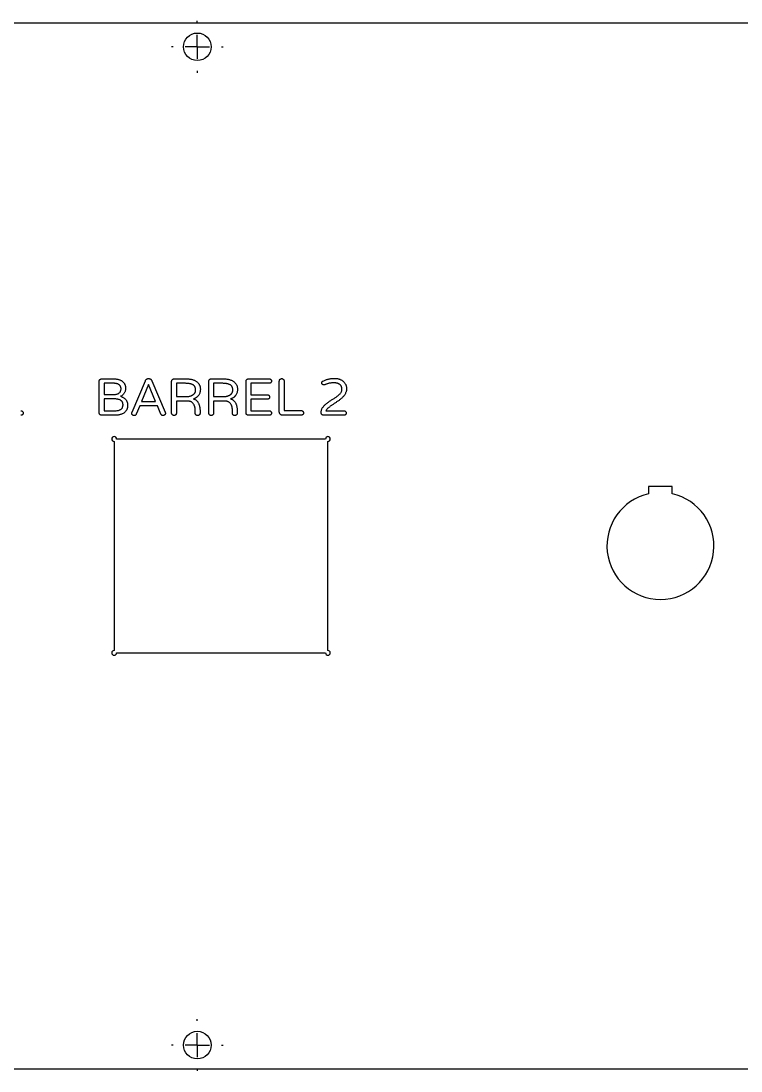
# Model space of a CAD drawing. Header units: millimetres. Extents: x -509 to 2345, y 148 to 1305.
# Drawn here: x 232 to 990, y 201 to 1305 of the extents above; entities that cross this region are included whole.
import ezdxf

# ---------------------------------------------------------------- set-up
doc = ezdxf.new("R2010")
doc.units = ezdxf.units.MM
doc.header["$LTSCALE"] = 5
doc.linetypes.add('SLD-Continue', pattern=[0])

# ---------------------------------------------------------------- blocks, each defined once
blk = doc.blocks.new('SW_CENTERMARKSYMBOL_5')
at = {"color": 0, "linetype": 'SLD-Continue', "lineweight": 25}
for p, q in [((0, 25.4), (0, 27.2)), ((0, 0), (0, 12.7)), ((-25.4, 0), (-27.2, 0)), ((0, 0), (-12.7, 0)), ((0, 0), (0, -12.7)), ((0, 0), (12.7, 0)), ((25.4, 0), (27.2, 0)), ((0, -25.4), (0, -27.2))]:
    blk.add_line(p, q, dxfattribs=at)
blk = doc.blocks.new('SW_CENTERMARKSYMBOL_8')
at = {"color": 0, "linetype": 'SLD-Continue', "lineweight": 25}
for p, q in [((0, 25.4), (0, 27.2)), ((0, 0), (0, 12.7)), ((-25.4, 0), (-27.2, 0)), ((0, 0), (-12.7, 0)), ((0, 0), (0, -12.7)), ((0, 0), (12.7, 0)), ((25.4, 0), (27.2, 0)), ((0, -25.4), (0, -27.2))]:
    blk.add_line(p, q, dxfattribs=at)

msp = doc.modelspace()

# ---------------------------------------------------------------- linework, layer by layer
at = {"color": 7, "linetype": 'SLD-Continue', "lineweight": 25, "true_color": 0xffffff}
for p, q in [((2342.8, 1303.2), (-507.2, 1303.2)), ((317.1, 929), (330, 929)), ((366.3, 929.2), (366.8, 929.2)), ((393.3, 929), (406.1, 929)), ((432.4, 929), (445.2, 929)), ((471.6, 929), (493.6, 929)), ((314.6, 893.1), (314.6, 926.5)), ((329.6, 924.3), (319.6, 924.3)), ((319.6, 924.3), (319.6, 912.4)), ((349.1, 894), (363.1, 927)), ((366.5, 922.9), (359.1, 905)), ((373.9, 905), (366.5, 922.9)), ((370, 927), (384, 894)), ((390.8, 892.9), (390.8, 926.5)), ((405.5, 924.3), (395.8, 924.3)), ((395.8, 924.3), (395.8, 910.3)), ((429.9, 892.9), (429.9, 926.5)), ((444.6, 924.3), (434.9, 924.3)), ((434.9, 924.3), (434.9, 910.3)), ((469.1, 893.1), (469.1, 926.5)), ((474.1, 924.3), (474.1, 912.2)), ((493.6, 924.3), (474.1, 924.3)), ((504.1, 894.1), (504.1, 926.7)), ((509.1, 926.7), (509.1, 895.7)), ((319.6, 912.4), (328.7, 912.4)), ((329.9, 907.9), (319.6, 907.9)), ((319.6, 907.9), (319.6, 895.3)), ((395.8, 910.3), (405.7, 910.3)), ((434.9, 910.3), (444.9, 910.3)), ((474.1, 912.2), (491.6, 912.2)), ((491.6, 907.5), (474.1, 907.5)), ((474.1, 907.5), (474.1, 895.3)), ((319.6, 895.3), (329.8, 895.3)), ((357.2, 900.5), (353.6, 891.9)), ((375.9, 900.5), (357.2, 900.5)), ((359.1, 905), (373.9, 905)), ((379.4, 891.9), (375.9, 900.5)), ((395.8, 905.6), (395.8, 892.9)), ((407.2, 905.6), (395.8, 905.6)), ((420.7, 895.4), (420.7, 892.9)), ((434.9, 905.6), (434.9, 892.9)), ((446.3, 905.6), (434.9, 905.6)), ((459.8, 895.4), (459.8, 892.9)), ((474.1, 895.3), (493.6, 895.3)), ((509.1, 895.7), (527.1, 895.7)), ((553.1, 895.3), (572.2, 895.3)), ((330.3, 890.7), (317.1, 890.7)), ((415.7, 892.9), (415.7, 894.5)), ((454.8, 892.9), (454.8, 894.5)), ((493.6, 890.7), (471.6, 890.7)), ((527.1, 890.7), (507.6, 890.7)), ((572.2, 890.7), (551, 890.7)), ((330.3, 863.2), (330.3, 643.2)), ((552.8, 865.7), (332.8, 865.7)), ((555.3, 643.2), (555.3, 863.2)), ((917.8, 815.7), (892.8, 815.7)), ((892.8, 815.7), (892.8, 808)), ((917.8, 808), (917.8, 815.7)), ((332.8, 640.7), (552.8, 640.7)), ((-507.2, 203.2), (2342.8, 203.2))]:
    msp.add_line(p, q, dxfattribs=at)
for centre in [(417.8, 1278.2), (417.8, 228.2)]:
    msp.add_circle(centre, 14.5, dxfattribs=at)
for centre, radius, start, end in [((330.3, 865.7), 2.5, 0, 270), ((555.3, 865.7), 2.5, 270, 180), ((905.3, 753.2), 56.3, 102.8396, 77.1604), ((330.3, 640.7), 2.5, 90, 0), ((555.3, 640.7), 2.5, 180, 90)]:
    msp.add_arc(centre, radius, start, end, dxfattribs=at)
for points, knots in [([(314.6, 926.5), (314.6, 926.6), (314.6, 926.9), (314.7, 927.4), (315, 927.9), (315.3, 928.2), (315.7, 928.6), (316.1, 928.8), (316.6, 928.9), (316.9, 929), (317.1, 929)], [0, 0, 0, 0, 0.127847, 0.251886, 0.372979, 0.499494, 0.627022, 0.750054, 0.872153, 1, 1, 1, 1]), ([(330, 929), (330.5, 929), (331.4, 929), (332.8, 928.8), (334.1, 928.6), (335.3, 928.3), (336.4, 927.9), (337.4, 927.4), (338.4, 926.9), (339.2, 926.2), (339.9, 925.5), (340.6, 924.8), (341.1, 923.9), (341.5, 923.1), (341.9, 922.1), (342.1, 921.1), (342.3, 920.1), (342.3, 919.4), (342.3, 919)], [0, 0, 0, 0, 0.081803, 0.159058, 0.232047, 0.300708, 0.365789, 0.428212, 0.488424, 0.547008, 0.604205, 0.659741, 0.714592, 0.769449, 0.824846, 0.881112, 0.9395, 1, 1, 1, 1]), ([(363.1, 927), (363.2, 927.2), (363.3, 927.5), (363.6, 928), (364, 928.4), (364.4, 928.7), (364.8, 928.9), (365.2, 929.1), (365.7, 929.2), (366.1, 929.2), (366.3, 929.2)], [0, 0, 0, 0, 0.141084, 0.274717, 0.397931, 0.515931, 0.633327, 0.750144, 0.87167, 1, 1, 1, 1]), ([(366.8, 929.2), (367, 929.2), (367.3, 929.2), (367.8, 929.1), (368.3, 928.9), (368.7, 928.7), (369.1, 928.4), (369.4, 928), (369.7, 927.5), (369.9, 927.2), (370, 927)], [0, 0, 0, 0, 0.1283778, 0.2499498, 0.3668113, 0.4826036, 0.6021118, 0.7253722, 0.8579971, 1, 1, 1, 1]), ([(390.8, 926.5), (390.8, 926.6), (390.8, 926.9), (391, 927.4), (391.2, 927.9), (391.5, 928.2), (391.9, 928.6), (392.3, 928.8), (392.8, 928.9), (393.1, 929), (393.3, 929)], [0, 0, 0, 0, 0.127847, 0.251886, 0.372979, 0.499494, 0.627022, 0.750054, 0.872153, 1, 1, 1, 1]), ([(406.1, 929), (406.7, 929), (407.9, 929), (409.6, 928.8), (411.2, 928.6), (412.7, 928.2), (414, 927.8), (415.3, 927.2), (416.4, 926.6), (417.1, 926), (417.4, 925.8)], [0, 0, 0, 0, 0.151838, 0.294279, 0.427843, 0.55398, 0.673561, 0.786736, 0.895196, 1, 1, 1, 1]), ([(429.9, 926.5), (430, 926.6), (430, 926.9), (430.1, 927.4), (430.3, 927.9), (430.6, 928.2), (431, 928.6), (431.5, 928.8), (431.9, 928.9), (432.3, 929), (432.4, 929)], [0, 0, 0, 0, 0.127847, 0.2518864, 0.372979, 0.4994943, 0.6270217, 0.7500535, 0.872153, 1, 1, 1, 1]), ([(445.2, 929), (445.8, 929), (447, 929), (448.7, 928.8), (450.3, 928.6), (451.8, 928.2), (453.2, 927.8), (454.4, 927.2), (455.6, 926.6), (456.2, 926), (456.6, 925.8)], [0, 0, 0, 0, 0.151838, 0.294279, 0.427843, 0.55398, 0.673561, 0.786736, 0.895196, 1, 1, 1, 1]), ([(469.1, 926.5), (469.1, 926.6), (469.1, 926.9), (469.2, 927.4), (469.5, 927.9), (469.8, 928.2), (470.2, 928.6), (470.6, 928.8), (471.1, 928.9), (471.4, 929), (471.6, 929)], [0, 0, 0, 0, 0.127847, 0.251886, 0.372979, 0.499494, 0.627022, 0.750054, 0.872153, 1, 1, 1, 1]), ([(493.6, 929), (493.7, 929), (494, 929), (494.5, 928.8), (494.9, 928.6), (495.2, 928.3), (495.5, 927.9), (495.8, 927.5), (495.9, 927.1), (495.9, 926.8), (495.9, 926.6)], [0, 0, 0, 0, 0.12852, 0.251403, 0.374583, 0.500307, 0.626031, 0.74921, 0.87148, 1, 1, 1, 1]), ([(504.1, 926.7), (504.2, 926.9), (504.2, 927.2), (504.3, 927.7), (504.5, 928.1), (504.8, 928.5), (505.2, 928.8), (505.7, 929.1), (506.1, 929.2), (506.5, 929.2), (506.6, 929.2)], [0, 0, 0, 0, 0.129744, 0.251737, 0.374511, 0.500915, 0.628331, 0.750273, 0.872265, 1, 1, 1, 1]), ([(506.6, 929.2), (506.8, 929.2), (507.1, 929.2), (507.6, 929.1), (508, 928.8), (508.4, 928.5), (508.7, 928.1), (509, 927.7), (509.1, 927.2), (509.1, 926.9), (509.1, 926.7)], [0, 0, 0, 0, 0.12685, 0.249922, 0.37102, 0.499084, 0.627147, 0.750007, 0.871154, 1, 1, 1, 1]), ([(550.1, 926.7), (550.6, 926.9), (551.5, 927.4), (553, 928), (554.4, 928.4), (555.9, 928.8), (557.5, 929.1), (559.1, 929.4), (560.7, 929.5), (561.7, 929.5), (562.3, 929.5)], [0, 0, 0, 0, 0.1235722, 0.2464892, 0.3696507, 0.4932662, 0.6176478, 0.7434662, 0.8703327, 1, 1, 1, 1]), ([(562.3, 929.5), (562.7, 929.5), (563.6, 929.5), (564.9, 929.3), (566.1, 929.1), (567.2, 928.8), (568.3, 928.3), (569.3, 927.8), (570.3, 927.2), (570.9, 926.7), (571.2, 926.5)], [0, 0, 0, 0, 0.136497, 0.267171, 0.394485, 0.517978, 0.638985, 0.759164, 0.878848, 1, 1, 1, 1]), ([(337.5, 918.7), (337.5, 918.9), (337.5, 919.3), (337.4, 919.9), (337.2, 920.4), (337, 921), (336.7, 921.5), (336.4, 921.9), (336, 922.4), (335.5, 922.8), (334.9, 923.1), (334.3, 923.5), (333.7, 923.7), (333, 923.9), (332.2, 924.1), (331.4, 924.2), (330.5, 924.3), (329.9, 924.3), (329.6, 924.3)], [0, 0, 0, 0, 0.057449, 0.112613, 0.166387, 0.219126, 0.272189, 0.325063, 0.380536, 0.43782, 0.497042, 0.558775, 0.622972, 0.690042, 0.761413, 0.83629, 0.915724, 1, 1, 1, 1]), ([(342.3, 919), (342.3, 918.6), (342.3, 917.6), (342, 916.3), (341.6, 915.1), (341, 913.9), (340.2, 912.9), (339.3, 912), (338.2, 911.2), (337.4, 910.8), (336.9, 910.6)], [0, 0, 0, 0, 0.134448, 0.261081, 0.381799, 0.499859, 0.617506, 0.738775, 0.86523, 1, 1, 1, 1]), ([(337.1, 916.2), (337.3, 916.6), (337.5, 917.4), (337.5, 918.2), (337.5, 918.7)], [0, 0, 0, 0, 0.489, 1, 1, 1, 1]), ([(413.8, 922.4), (413.6, 922.5), (413.1, 922.8), (412.3, 923.2), (411.4, 923.5), (410.4, 923.8), (409.3, 924), (408.1, 924.1), (406.8, 924.2), (405.9, 924.2), (405.5, 924.3)], [0, 0, 0, 0, 0.095764, 0.19812, 0.307841, 0.427061, 0.554698, 0.692982, 0.840692, 1, 1, 1, 1]), ([(405.7, 910.3), (406.1, 910.3), (406.9, 910.3), (407.9, 910.4), (408.9, 910.5), (409.9, 910.7), (410.8, 911), (411.7, 911.3), (412.4, 911.7), (413.2, 912.1), (413.8, 912.6), (414.4, 913.1), (414.9, 913.7), (415.3, 914.4), (415.6, 915), (415.9, 915.8), (416, 916.6), (416, 917.2), (416, 917.4)], [0, 0, 0, 0, 0.080191, 0.156045, 0.229012, 0.298207, 0.365048, 0.428807, 0.491181, 0.551117, 0.609264, 0.665198, 0.719334, 0.772589, 0.82641, 0.881777, 0.939503, 1, 1, 1, 1]), ([(416, 917.4), (416, 917.7), (416, 918.2), (415.9, 919), (415.7, 919.7), (415.5, 920.3), (415.2, 920.9), (414.8, 921.5), (414.3, 922), (414, 922.2), (413.8, 922.4)], [0, 0, 0, 0, 0.142921, 0.277097, 0.403983, 0.526115, 0.645642, 0.762522, 0.879607, 1, 1, 1, 1]), ([(421, 917.8), (421, 917.3), (420.9, 916.3), (420.6, 914.7), (420, 913.3), (419.4, 912.1), (418.8, 911.2), (418.2, 910.6), (417.6, 910), (417, 909.5), (416.3, 909), (415.5, 908.6), (414.7, 908.2), (414.1, 908), (413.8, 907.9)], [0, 0, 0, 0, 0.119505, 0.236658, 0.355997, 0.477891, 0.540354, 0.60172, 0.66463, 0.727853, 0.792802, 0.859225, 0.928534, 1, 1, 1, 1]), ([(417.4, 925.8), (417.7, 925.5), (418.3, 925), (419, 924.2), (419.6, 923.3), (420.1, 922.3), (420.5, 921.3), (420.8, 920.2), (421, 919), (421, 918.2), (421, 917.8)], [0, 0, 0, 0, 0.1269762, 0.2498972, 0.3714342, 0.4922461, 0.613662, 0.738076, 0.8661177, 1, 1, 1, 1]), ([(452.9, 922.4), (452.7, 922.5), (452.2, 922.8), (451.4, 923.2), (450.5, 923.5), (449.5, 923.8), (448.4, 924), (447.2, 924.1), (446, 924.2), (445.1, 924.2), (444.6, 924.3)], [0, 0, 0, 0, 0.095764, 0.19812, 0.307841, 0.427061, 0.554698, 0.692982, 0.840692, 1, 1, 1, 1]), ([(444.9, 910.3), (445.3, 910.3), (446, 910.3), (447.1, 910.4), (448.1, 910.5), (449, 910.7), (449.9, 911), (450.8, 911.3), (451.6, 911.7), (452.3, 912.1), (453, 912.6), (453.6, 913.1), (454, 913.7), (454.4, 914.4), (454.8, 915), (455, 915.8), (455.1, 916.6), (455.1, 917.2), (455.1, 917.4)], [0, 0, 0, 0, 0.080191, 0.156045, 0.229012, 0.298207, 0.365048, 0.428807, 0.491181, 0.551117, 0.609264, 0.665198, 0.719334, 0.772589, 0.82641, 0.881777, 0.939503, 1, 1, 1, 1]), ([(455.1, 917.4), (455.1, 917.7), (455.1, 918.2), (455, 919), (454.8, 919.7), (454.6, 920.3), (454.3, 920.9), (453.9, 921.5), (453.5, 922), (453.1, 922.2), (452.9, 922.4)], [0, 0, 0, 0, 0.142921, 0.277097, 0.403983, 0.526115, 0.645642, 0.762522, 0.879607, 1, 1, 1, 1]), ([(460.1, 917.8), (460.1, 917.3), (460.1, 916.3), (459.7, 914.7), (459.2, 913.3), (458.5, 912.1), (457.9, 911.2), (457.4, 910.6), (456.8, 910), (456.1, 909.5), (455.4, 909), (454.6, 908.6), (453.8, 908.2), (453.2, 908), (452.9, 907.9)], [0, 0, 0, 0, 0.119505, 0.236658, 0.355997, 0.477891, 0.540354, 0.60172, 0.66463, 0.727853, 0.792802, 0.859225, 0.928534, 1, 1, 1, 1]), ([(456.6, 925.8), (456.9, 925.5), (457.4, 925), (458.1, 924.2), (458.8, 923.3), (459.3, 922.3), (459.7, 921.3), (459.9, 920.2), (460.1, 919), (460.1, 918.2), (460.1, 917.8)], [0, 0, 0, 0, 0.1269762, 0.2498972, 0.3714342, 0.4922461, 0.613662, 0.738076, 0.8661177, 1, 1, 1, 1]), ([(495.9, 926.6), (495.9, 926.5), (495.9, 926.1), (495.8, 925.7), (495.5, 925.3), (495.2, 925), (494.9, 924.7), (494.5, 924.5), (494, 924.3), (493.7, 924.3), (493.6, 924.3)], [0, 0, 0, 0, 0.127904, 0.251636, 0.372487, 0.498072, 0.622555, 0.746212, 0.869943, 1, 1, 1, 1]), ([(548.1, 893.5), (548.1, 894), (548.2, 894.9), (548.5, 896.3), (549, 897.6), (549.7, 898.8), (550.6, 899.9), (551.6, 901), (552.6, 902), (553.8, 903), (555.1, 904), (556.4, 904.9), (557.7, 905.9), (559.6, 907), (561.8, 908.4), (564, 909.9), (565.6, 911.1), (566.6, 912), (567.6, 912.9), (568.5, 913.8), (569.2, 914.8), (569.7, 915.7), (570, 916.7), (570.1, 917.6), (570.1, 918.5), (570, 919.3), (569.8, 920), (569.6, 920.7), (569.4, 921.3), (569, 921.9), (568.6, 922.4), (568.3, 922.7), (568.2, 922.8)], [0, 0, 0, 0, 0.035942, 0.070633, 0.104958, 0.139888, 0.175617, 0.212505, 0.250175, 0.289079, 0.329022, 0.369601, 0.410817, 0.452596, 0.534987, 0.61287, 0.65004, 0.685144, 0.718721, 0.750609, 0.780209, 0.806916, 0.831743, 0.855319, 0.877963, 0.898509, 0.91748, 0.934707, 0.951117, 0.967466, 0.983573, 1, 1, 1, 1]), ([(552, 922.8), (551.8, 922.7), (551.4, 922.6), (550.9, 922.5), (550.4, 922.6), (550.1, 922.7), (549.8, 922.9), (549.5, 923.1), (549.2, 923.5), (549, 923.9), (548.9, 924.4), (548.9, 924.9), (548.9, 925.5), (549.2, 926), (549.6, 926.4), (549.9, 926.6), (550.1, 926.7)], [0, 0, 0, 0, 0.0893478, 0.1871219, 0.2377769, 0.288419, 0.340801, 0.3983717, 0.4580844, 0.5220808, 0.5923066, 0.670301, 0.7500539, 0.8268309, 0.9086249, 1, 1, 1, 1]), ([(561.4, 924.8), (561, 924.8), (560.2, 924.8), (559, 924.7), (557.8, 924.5), (556.6, 924.3), (555.5, 924), (554.3, 923.7), (553.2, 923.3), (552.4, 923), (552, 922.8)], [0, 0, 0, 0, 0.125805, 0.2503144, 0.3745957, 0.4990644, 0.6232723, 0.7475889, 0.8731574, 1, 1, 1, 1]), ([(568.2, 922.8), (568, 923), (567.6, 923.3), (566.9, 923.7), (566.2, 924), (565.4, 924.3), (564.5, 924.5), (563.5, 924.7), (562.5, 924.8), (561.8, 924.8), (561.4, 924.8)], [0, 0, 0, 0, 0.103866, 0.211483, 0.323669, 0.441754, 0.567952, 0.70326, 0.846382, 1, 1, 1, 1]), ([(574.9, 918.4), (574.9, 918), (574.9, 917.1), (574.6, 915.9), (574.2, 914.7), (573.7, 913.5), (573, 912.3), (572.1, 911.1), (571.1, 909.9), (570.3, 909.2), (569.9, 908.8)], [0, 0, 0, 0, 0.111352, 0.223679, 0.338797, 0.457705, 0.581947, 0.713033, 0.852417, 1, 1, 1, 1]), ([(571.2, 926.5), (571.5, 926.2), (572.1, 925.7), (572.9, 924.8), (573.5, 923.9), (574, 922.9), (574.4, 921.8), (574.7, 920.7), (574.9, 919.6), (574.9, 918.8), (574.9, 918.4)], [0, 0, 0, 0, 0.1292978, 0.2539638, 0.376239, 0.4967342, 0.618493, 0.7411816, 0.8682082, 1, 1, 1, 1]), ([(328.7, 912.4), (329.3, 912.4), (330.3, 912.4), (331.8, 912.6), (333.2, 912.9), (334.3, 913.3), (335.3, 913.8), (336.1, 914.5), (336.8, 915.3), (337, 915.9), (337.1, 916.2)], [0, 0, 0, 0, 0.170725, 0.323966, 0.460853, 0.584836, 0.696158, 0.800244, 0.899924, 1, 1, 1, 1]), ([(339.6, 901.6), (339.6, 901.9), (339.6, 902.4), (339.5, 903.2), (339.3, 903.8), (339, 904.5), (338.7, 905.1), (338.2, 905.6), (337.7, 906), (337.1, 906.4), (336.5, 906.8), (335.7, 907.1), (334.9, 907.3), (334.1, 907.5), (333.1, 907.7), (332.1, 907.8), (331, 907.9), (330.3, 907.9), (329.9, 907.9)], [0, 0, 0, 0, 0.060598, 0.117519, 0.171723, 0.223776, 0.274014, 0.325158, 0.376577, 0.430129, 0.486451, 0.546695, 0.610241, 0.678061, 0.751196, 0.829127, 0.911618, 1, 1, 1, 1]), ([(336.9, 910.6), (337.3, 910.4), (338.2, 910.1), (339.3, 909.6), (340.3, 909), (341.3, 908.3), (342.1, 907.5), (342.8, 906.7), (343.4, 905.8), (343.7, 905.1), (343.8, 904.8)], [0, 0, 0, 0, 0.143712, 0.279104, 0.408734, 0.532205, 0.651388, 0.767876, 0.883371, 1, 1, 1, 1]), ([(413.8, 907.9), (414.1, 907.8), (414.8, 907.6), (415.7, 907.2), (416.5, 906.6), (417.2, 906), (417.9, 905.2), (418.5, 904.3), (419.1, 903.3), (419.4, 902.6), (419.5, 902.2)], [0, 0, 0, 0, 0.119621, 0.236355, 0.353074, 0.471663, 0.593631, 0.721387, 0.855957, 1, 1, 1, 1]), ([(452.9, 907.9), (453.3, 907.8), (453.9, 907.6), (454.8, 907.2), (455.6, 906.6), (456.4, 906), (457, 905.2), (457.7, 904.3), (458.2, 903.3), (458.5, 902.6), (458.6, 902.2)], [0, 0, 0, 0, 0.1196212, 0.2363553, 0.3530741, 0.4716629, 0.593631, 0.7213865, 0.855957, 1, 1, 1, 1]), ([(491.6, 912.2), (491.7, 912.2), (492.1, 912.2), (492.5, 912), (492.9, 911.8), (493.3, 911.5), (493.6, 911.1), (493.8, 910.7), (493.9, 910.3), (493.9, 910), (493.9, 909.8)], [0, 0, 0, 0, 0.128441, 0.251249, 0.374353, 0.5, 0.625647, 0.748751, 0.871559, 1, 1, 1, 1]), ([(493.9, 909.8), (493.9, 909.7), (493.9, 909.3), (493.8, 908.9), (493.6, 908.5), (493.3, 908.2), (492.9, 907.9), (492.5, 907.7), (492.1, 907.5), (491.7, 907.5), (491.6, 907.5)], [0, 0, 0, 0, 0.127825, 0.2521, 0.372876, 0.498383, 0.622789, 0.746369, 0.870024, 1, 1, 1, 1]), ([(569.9, 908.8), (569.5, 908.4), (568.8, 907.8), (567.6, 906.8), (566.4, 905.9), (564.7, 904.8), (562.6, 903.3), (560.5, 902), (558.9, 900.9), (557.8, 900.1), (556.8, 899.3), (555.8, 898.5), (554.9, 897.7), (554.1, 896.9), (553.5, 896.2), (553.3, 895.6), (553.1, 895.3)], [0, 0, 0, 0, 0.068596, 0.138218, 0.209194, 0.281095, 0.423448, 0.560309, 0.626205, 0.689279, 0.750283, 0.808741, 0.863268, 0.913065, 0.95816, 1, 1, 1, 1]), ([(232.2, 895.3), (232.4, 895.3), (232.7, 895.3), (233.1, 895.2), (233.5, 895), (233.9, 894.6), (234.2, 894.3), (234.4, 893.9), (234.5, 893.4), (234.6, 893.1), (234.6, 893)], [0, 0, 0, 0, 0.12852, 0.251403, 0.374583, 0.500307, 0.626031, 0.74921, 0.87148, 1, 1, 1, 1]), ([(329.8, 895.3), (330.5, 895.3), (331.6, 895.4), (333.3, 895.5), (334.8, 895.8), (336, 896.2), (337.1, 896.7), (338, 897.4), (338.7, 898.2), (339, 898.8), (339.1, 899.1)], [0, 0, 0, 0, 0.174945, 0.33192, 0.472776, 0.597612, 0.709716, 0.810585, 0.90632, 1, 1, 1, 1]), ([(339.1, 899.1), (339.2, 899.3), (339.3, 899.7), (339.5, 900.3), (339.6, 901), (339.6, 901.4), (339.6, 901.6)], [0, 0, 0, 0, 0.24008, 0.485523, 0.737692, 1, 1, 1, 1]), ([(343.8, 904.8), (343.9, 904.6), (344.1, 904), (344.3, 903.1), (344.4, 902.2), (344.5, 901.1), (344.4, 900.1), (344.3, 899), (344, 898), (343.7, 897), (343.2, 896.1), (342.7, 895.2), (342, 894.3), (341.5, 893.9), (341.2, 893.6)], [0, 0, 0, 0, 0.0691359, 0.1430285, 0.222284, 0.3069328, 0.3935591, 0.4795969, 0.5652895, 0.6517078, 0.737871, 0.8238079, 0.9107001, 1, 1, 1, 1]), ([(415.7, 894.5), (415.7, 894.9), (415.7, 895.6), (415.6, 896.6), (415.5, 897.5), (415.4, 898.3), (415.3, 899.1), (415.1, 899.8), (414.9, 900.5), (414.6, 901.2), (414.2, 902), (413.5, 902.9), (412.8, 903.7), (412.1, 904.3), (411.6, 904.7), (411.1, 904.9), (410.5, 905.1), (409.9, 905.3), (409.3, 905.4), (408.6, 905.5), (407.9, 905.6), (407.4, 905.6), (407.2, 905.6)], [0, 0, 0, 0, 0.066873, 0.129351, 0.187513, 0.241391, 0.290743, 0.335553, 0.377217, 0.414746, 0.485226, 0.552707, 0.61861, 0.684057, 0.717301, 0.751635, 0.787873, 0.825636, 0.865661, 0.907688, 0.952441, 1, 1, 1, 1]), ([(419.5, 902.2), (419.7, 901.7), (420.1, 900.6), (420.4, 898.9), (420.6, 897.2), (420.7, 896), (420.7, 895.4)], [0, 0, 0, 0, 0.241145, 0.486903, 0.739153, 1, 1, 1, 1]), ([(454.8, 894.5), (454.8, 894.9), (454.8, 895.6), (454.8, 896.6), (454.7, 897.5), (454.6, 898.3), (454.4, 899.1), (454.3, 899.8), (454.1, 900.5), (453.8, 901.2), (453.3, 902), (452.7, 902.9), (452, 903.7), (451.3, 904.3), (450.7, 904.7), (450.2, 904.9), (449.6, 905.1), (449.1, 905.3), (448.4, 905.4), (447.8, 905.5), (447, 905.6), (446.6, 905.6), (446.3, 905.6)], [0, 0, 0, 0, 0.066873, 0.129351, 0.187513, 0.241391, 0.290743, 0.335553, 0.377217, 0.414746, 0.485226, 0.552707, 0.61861, 0.684057, 0.717301, 0.751635, 0.787873, 0.825636, 0.865661, 0.907688, 0.952441, 1, 1, 1, 1]), ([(458.6, 902.2), (458.8, 901.7), (459.2, 900.6), (459.5, 898.9), (459.8, 897.2), (459.8, 896), (459.8, 895.4)], [0, 0, 0, 0, 0.241145, 0.486903, 0.739153, 1, 1, 1, 1]), ([(493.6, 895.3), (493.7, 895.3), (494, 895.3), (494.5, 895.2), (494.9, 895), (495.2, 894.6), (495.5, 894.3), (495.8, 893.9), (495.9, 893.4), (495.9, 893.1), (495.9, 893)], [0, 0, 0, 0, 0.12852, 0.251403, 0.374583, 0.500307, 0.626031, 0.74921, 0.87148, 1, 1, 1, 1]), ([(527.1, 895.7), (527.3, 895.6), (527.6, 895.6), (528.1, 895.5), (528.5, 895.2), (528.9, 894.9), (529.2, 894.5), (529.5, 894.1), (529.6, 893.6), (529.6, 893.3), (529.6, 893.1)], [0, 0, 0, 0, 0.126835, 0.249893, 0.371951, 0.5, 0.628049, 0.750107, 0.873165, 1, 1, 1, 1]), ([(572.2, 895.3), (572.4, 895.3), (572.7, 895.3), (573.1, 895.2), (573.6, 895), (573.9, 894.6), (574.2, 894.3), (574.4, 893.9), (574.6, 893.4), (574.6, 893.1), (574.6, 893)], [0, 0, 0, 0, 0.128683, 0.251723, 0.373174, 0.499058, 0.624941, 0.748277, 0.871317, 1, 1, 1, 1]), ([(234.6, 893), (234.6, 892.8), (234.5, 892.5), (234.4, 892.1), (234.2, 891.7), (233.9, 891.3), (233.5, 891), (233.1, 890.8), (232.7, 890.7), (232.4, 890.7), (232.2, 890.7)], [0, 0, 0, 0, 0.127904, 0.251636, 0.372487, 0.498072, 0.622555, 0.746212, 0.869943, 1, 1, 1, 1]), ([(317.1, 890.7), (316.9, 890.7), (316.6, 890.7), (316.1, 890.8), (315.7, 891.1), (315.3, 891.4), (315, 891.7), (314.7, 892.2), (314.6, 892.6), (314.6, 893), (314.6, 893.1)], [0, 0, 0, 0, 0.1291152, 0.2524259, 0.3747197, 0.5009001, 0.6270804, 0.7475741, 0.8708848, 1, 1, 1, 1]), ([(341.2, 893.6), (340.9, 893.4), (340.3, 892.9), (339.2, 892.3), (338, 891.8), (336.7, 891.4), (335.3, 891), (333.7, 890.8), (332.1, 890.7), (330.9, 890.7), (330.3, 890.7)], [0, 0, 0, 0, 0.101328, 0.207802, 0.319249, 0.438371, 0.564619, 0.700195, 0.845124, 1, 1, 1, 1]), ([(353.6, 891.9), (353.5, 891.7), (353.3, 891.3), (352.8, 890.7), (352.2, 890.4), (351.5, 890.4), (350.9, 890.4), (350.3, 890.5), (349.8, 890.8), (349.5, 891.1), (349.2, 891.4), (349, 891.8), (348.8, 892.2), (348.8, 892.7), (348.9, 893.3), (349, 893.7), (349.1, 894)], [0, 0, 0, 0, 0.095856, 0.178487, 0.257978, 0.341301, 0.423017, 0.495663, 0.559792, 0.620523, 0.677112, 0.728999, 0.776824, 0.82226, 0.912055, 1, 1, 1, 1]), ([(384, 894), (384.1, 893.7), (384.2, 893.3), (384.3, 892.7), (384.2, 892.2), (384.1, 891.8), (383.9, 891.4), (383.6, 891.1), (383.2, 890.8), (382.7, 890.5), (382.2, 890.4), (381.5, 890.4), (380.8, 890.4), (380.3, 890.7), (379.8, 891.3), (379.5, 891.7), (379.4, 891.9)], [0, 0, 0, 0, 0.0881989, 0.1779681, 0.2233916, 0.2712028, 0.3230745, 0.3796472, 0.4403611, 0.504472, 0.5770968, 0.6597685, 0.7420956, 0.8215636, 0.9041712, 1, 1, 1, 1]), ([(393.3, 890.4), (393.1, 890.4), (392.8, 890.4), (392.3, 890.6), (391.9, 890.8), (391.5, 891.1), (391.2, 891.5), (391, 891.9), (390.8, 892.4), (390.8, 892.7), (390.8, 892.9)], [0, 0, 0, 0, 0.129115, 0.252426, 0.37472, 0.5009, 0.62708, 0.747574, 0.870885, 1, 1, 1, 1]), ([(395.8, 892.9), (395.8, 892.7), (395.8, 892.4), (395.6, 891.9), (395.4, 891.5), (395.1, 891.1), (394.7, 890.8), (394.3, 890.5), (393.8, 890.4), (393.5, 890.4), (393.3, 890.4)], [0, 0, 0, 0, 0.1282, 0.250636, 0.371249, 0.499128, 0.625992, 0.747419, 0.8718, 1, 1, 1, 1]), ([(420.7, 892.9), (420.7, 892.7), (420.6, 892.4), (420.5, 891.9), (420.3, 891.5), (420, 891.1), (419.6, 890.8), (419.2, 890.5), (418.7, 890.4), (418.1, 890.4), (417.6, 890.4), (417.2, 890.5), (416.7, 890.7), (416.4, 891.1), (416, 891.4), (415.8, 891.9), (415.7, 892.3), (415.7, 892.7), (415.7, 892.9)], [0, 0, 0, 0, 0.063895, 0.12464, 0.184754, 0.247196, 0.309638, 0.371052, 0.434986, 0.501896, 0.568723, 0.630715, 0.690317, 0.750557, 0.811579, 0.871182, 0.933173, 1, 1, 1, 1]), ([(432.4, 890.4), (432.3, 890.4), (431.9, 890.4), (431.5, 890.6), (431, 890.8), (430.6, 891.1), (430.3, 891.5), (430.1, 891.9), (430, 892.4), (430, 892.7), (429.9, 892.9)], [0, 0, 0, 0, 0.1291152, 0.2524259, 0.3747197, 0.5009001, 0.6270804, 0.7475741, 0.8708848, 1, 1, 1, 1]), ([(434.9, 892.9), (434.9, 892.7), (434.9, 892.4), (434.8, 891.9), (434.5, 891.5), (434.2, 891.1), (433.8, 890.8), (433.4, 890.5), (432.9, 890.4), (432.6, 890.4), (432.4, 890.4)], [0, 0, 0, 0, 0.1282, 0.250636, 0.371249, 0.499128, 0.625992, 0.747419, 0.8718, 1, 1, 1, 1]), ([(459.8, 892.9), (459.8, 892.7), (459.8, 892.4), (459.7, 891.9), (459.4, 891.5), (459.1, 891.1), (458.7, 890.8), (458.3, 890.5), (457.8, 890.4), (457.3, 890.4), (456.8, 890.4), (456.3, 890.5), (455.8, 890.7), (455.5, 891.1), (455.2, 891.4), (455, 891.9), (454.8, 892.3), (454.8, 892.7), (454.8, 892.9)], [0, 0, 0, 0, 0.063895, 0.12464, 0.184754, 0.247196, 0.309638, 0.371052, 0.434986, 0.501896, 0.568723, 0.630715, 0.690317, 0.750557, 0.811579, 0.871182, 0.933173, 1, 1, 1, 1]), ([(471.6, 890.7), (471.4, 890.7), (471.1, 890.7), (470.6, 890.8), (470.2, 891.1), (469.8, 891.4), (469.5, 891.7), (469.2, 892.2), (469.1, 892.6), (469.1, 893), (469.1, 893.1)], [0, 0, 0, 0, 0.129115, 0.252426, 0.37472, 0.5009, 0.62708, 0.747574, 0.870885, 1, 1, 1, 1]), ([(495.9, 893), (495.9, 892.8), (495.9, 892.5), (495.8, 892.1), (495.5, 891.7), (495.2, 891.3), (494.9, 891), (494.5, 890.8), (494, 890.7), (493.7, 890.7), (493.6, 890.7)], [0, 0, 0, 0, 0.127904, 0.251636, 0.372487, 0.498072, 0.622555, 0.746212, 0.869943, 1, 1, 1, 1]), ([(507.6, 890.7), (507.4, 890.7), (506.9, 890.7), (506.3, 890.9), (505.7, 891.2), (505.1, 891.7), (504.7, 892.2), (504.4, 892.8), (504.2, 893.4), (504.2, 893.9), (504.1, 894.1)], [0, 0, 0, 0, 0.127792, 0.249961, 0.373003, 0.500728, 0.628454, 0.751495, 0.873664, 1, 1, 1, 1]), ([(529.6, 893.1), (529.6, 893), (529.6, 892.6), (529.5, 892.2), (529.2, 891.7), (528.9, 891.4), (528.5, 891.1), (528.1, 890.8), (527.6, 890.7), (527.3, 890.7), (527.1, 890.7)], [0, 0, 0, 0, 0.128072, 0.250386, 0.371877, 0.499628, 0.626366, 0.747671, 0.871928, 1, 1, 1, 1]), ([(551, 890.7), (550.8, 890.7), (550.4, 890.7), (549.9, 890.8), (549.4, 891.1), (548.9, 891.4), (548.6, 891.9), (548.3, 892.4), (548.2, 892.9), (548.1, 893.3), (548.1, 893.5)], [0, 0, 0, 0, 0.132579, 0.25704, 0.379146, 0.501635, 0.623877, 0.744488, 0.867273, 1, 1, 1, 1]), ([(574.6, 893), (574.6, 892.8), (574.6, 892.5), (574.4, 892.1), (574.2, 891.7), (573.9, 891.3), (573.5, 891), (573.1, 890.8), (572.7, 890.7), (572.4, 890.7), (572.2, 890.7)], [0, 0, 0, 0, 0.12807, 0.252585, 0.373593, 0.499341, 0.623987, 0.745881, 0.869774, 1, 1, 1, 1])]:
    msp.add_open_spline(points, degree=3, knots=knots, dxfattribs=at)

# ---------------------------------------------------------------- block references
for name, p in [('SW_CENTERMARKSYMBOL_8', (417.8, 1278.2)), ('SW_CENTERMARKSYMBOL_5', (417.8, 228.2))]:
    msp.add_blockref(name, p, dxfattribs=at)

doc.saveas('drawing.dxf')
